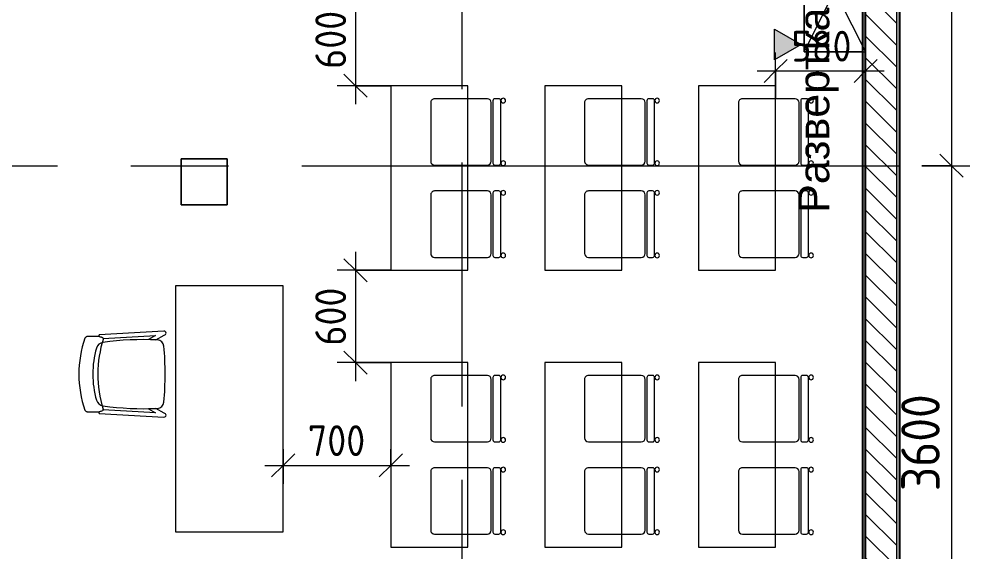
# Model space of a CAD drawing. Header units: millimetres. Extents: x 10406 to 76706, y -2377 to 12445.
# Drawn here: x 19330 to 25509, y 1088 to 4555 of the extents above; entities that cross this region are included whole.
import ezdxf

# ---------------------------------------------------------------- set-up
doc = ezdxf.new("R2010")
doc.units = ezdxf.units.MM
doc.linetypes.add('Осевая', pattern=[3175, 635, -476.25, 1587.5, -476.25])
for name, color, linetype, lineweight in [('A-ANNO-DIMS', 7, 'Continuous', 9), ('A-ANNO-DIMS-100', 7, 'Continuous', 9), ('A-WALL', 7, 'Continuous', 9), ('G-ANNO-SYMB', 7, 'Continuous', 9), ('I-FURN', 7, 'Continuous', 9), ('I-WALL', 7, 'Continuous', 9), ('Оси', 7, 'Continuous', 9), ('Оси-2', 7, 'Осевая', 9)]:
    doc.layers.add(name, color=color, linetype=linetype, lineweight=lineweight)
for name, color, linetype, lineweight, true_color in [('A-WALL-1', 7, 'Continuous', 25, 0x3c3c3c), ('A-WALL-FNSH-1', 7, 'Continuous', 13, 0x3c3c3c), ('I-FURN-1', 7, 'Continuous', 9, 0xaaaaaa), ('I-FURN-2', 7, 'Continuous', 9, 0xf0f0f0)]:
    doc.layers.add(name, color=color, linetype=linetype, lineweight=lineweight, true_color=true_color)
doc.styles.add('Arial_1', font='arial.ttf', dxfattribs={"height": 200})
doc.styles.add('ISOCPEUR', font='isocpeur.ttf', dxfattribs={"width": 0.9, "height": 250})
doc.styles.add('ISOCPEUR_1', font='isocpeur.ttf', dxfattribs={"width": 0.9, "height": 200})
doc.dimstyles.new('ISO-2_0_0_9К_Средний_округл2', dxfattribs={"dimscale": 304.8, "dimtxt": 199.196235, "dimasz": 0.492126, "dimexe": 0.393701, "dimexo": 0, "dimgap": 0, "dimtad": 1, "dimdec": 0, "dimrnd": 10, "dimzin": 0, "dimdsep": 46, "dimtxsty": 'ISOCPEUR_1', "dimblk1": 'OBLIQUE', "dimblk2": 'OBLIQUE', "dimsah": 1, "dimcen": 0.09, "dimdle": 0.393701, "dimazin": 0, "dimtfac": 1, "dimtdec": 4, "dimtix": 1, "dimtmove": 0, "dimatfit": 3, "dimfxl": 1, "dimtvp": 1, "dimtolj": 1, "dimtzin": 0, "dimarcsym": 2})
doc.dimstyles.new('ISO-2_5_0_9К_БОЛЬШОЙ', dxfattribs={"dimscale": 304.8, "dimtxt": 248.995294, "dimasz": 0.492126, "dimexe": 0.393701, "dimexo": 0.984252, "dimgap": 0, "dimtad": 1, "dimdec": 0, "dimrnd": 10, "dimzin": 0, "dimdsep": 46, "dimtxsty": 'ISOCPEUR', "dimblk1": 'OBLIQUE', "dimblk2": 'OBLIQUE', "dimsah": 1, "dimcen": 0.09, "dimdle": 0.393701, "dimazin": 0, "dimtfac": 1, "dimtdec": 4, "dimtix": 1, "dimtmove": 0, "dimatfit": 3, "dimfxl": 1, "dimtvp": 1, "dimtolj": 1, "dimtzin": 0, "dimarcsym": 2})
pattern_1 = [(0, (0, 0), (121.92, 30.48), [10.058, -81.382, 10.058, -81.382, -487.68]), (0, (0, 0), (121.92, 30.48), [-182.88, 10.058, -172.822, 10.058, -81.382, -213.36]), (0, (0, 0), (121.92, 30.48), [-457.2, 10.058, -50.902, 10.058, -142.342]), (120, (45.72, 15.24), (-87.356454, 90.345817), [10.058, -81.382, 10.058, -81.382, -487.68]), (120, (45.72, 15.24), (-87.356454, 90.345817), [-182.88, 10.058, -172.822, 10.058, -81.382, -213.36]), (120, (45.72, 15.24), (-87.356454, 90.345817), [-457.2, 10.058, -50.902, 10.058, -142.342]), (240, (60.96, 76.2), (-34.563546, -120.825817), [10.058, -81.382, 10.058, -81.382, -487.68]), (240, (60.96, 76.2), (-34.563546, -120.825817), [-182.88, 10.058, -172.822, 10.058, -81.382, -213.36]), (240, (60.96, 76.2), (-34.563546, -120.825817), [-457.2, 10.058, -50.902, 10.058, -142.342])]

# ---------------------------------------------------------------- blocks, each defined once
blk = doc.blocks.new('Chair_1 noor 78578 - 1_4-V4-План разверток пом_3_02_ Этаж 3')
at = {"layer": 'I-FURN'}
for p, q in [((-130.5, 405.7), (-130.5, 344.8)), ((359.1, 344.8), (359.1, 405.7)), ((-141.2, 329.7), (-165.1, -92)), ((393.7, -92), (369.8, 329.7)), ((-136.5, -37.1), (-117.3, 302)), ((345.9, 302), (365.1, -37.1)), ((-110.2, 8.6), (-136.5, -37.1)), ((365.1, -37.1), (338.8, 8.6)), ((-139.7, -93.5), (-108.8, -39.9)), ((337.4, -39.9), (368.3, -93.5))]:
    blk.add_line(p, q, dxfattribs=at)
for centre, radius, start, end in [((114.3, -271.9), 732.8, 71.31737, 108.68328), ((114.3, -279.3), 660.4, 111.69998, 112.75632), ((-37.4, 344.8), 93.1, 180, 204.98637), ((-37.4, 344.8), 93.1, 186.47848, 204.98637), ((114.3, -408), 746, 71.94453, 107.82764), ((-41.4, 297.5), 50.8, 106.17353, 171.9659), ((114.3, -239.2), 609.6, 73.82647, 106.17353), ((270, 297.5), 50.8, 8.0341, 73.82647), ((266, 344.8), 93.1, 334.47697, 360), ((266, 344.8), 93.1, 335.01363, 353.52152), ((114.3, -279.3), 660.4, 67.24368, 68.30002), ((-116, 308.2), 6.35, 204.98637, 258.40915), ((-116, 308.2), 6.35, 204.98637, 287.82764), ((1798.9, 37.7), 1909.3, 171.9659, 182.62606), ((-1570.3, 37.7), 1909.3, 357.37394, 8.0341), ((344.3, 307.4), 6.35, 281.41858, 334.47697), ((344.6, 308.2), 6.35, 281.59085, 335.01363), ((1798.9, 37.7), 1909.3, 180.87613, 182.33066), ((-1570.3, 37.7), 1909.3, 357.66934, 359.12387), ((-64, -47.7), 44.5, 182.62606, 265.09121), ((292.6, -47.7), 44.4, 275.93956, 357.37394), ((-152.4, -92.7), 12.7, 176.75, 356.75), ((114.8, 2033.8), 2133.6, 265.09121, 274.90442), ((381, -92.7), 12.7, 183.25, 3.25)]:
    blk.add_arc(centre, radius, start, end, dxfattribs=at)
for points in [[(-120.4, 422.3), (-122, 420.8), (-124.7, 417.8), (-127.8, 413.5), (-129.8, 409.4), (-130.4, 406.9), (-130.5, 405.7)], [(359.1, 405.7), (359, 406.9), (358.4, 409.4), (356.4, 413.5), (353.3, 417.8), (350.6, 420.8), (349, 422.3)]]:
    blk.add_open_spline(points, degree=3, dxfattribs=at)
blk = doc.blocks.new('Стол базовый прямоугольный - 1_3-25460678-План разверток пом_3_02_ Этаж 3')
at = {"layer": 'I-FURN-2'}
for p, q in [((800, 350), (-800, 350)), ((-800, 350), (-800, -350)), ((800, -350), (800, 350)), ((-800, -350), (800, -350))]:
    blk.add_line(p, q, dxfattribs=at)
blk = doc.blocks.new('Стул Breuer - 1_9а-V3-План разверток пом_3_02_ Этаж 3')
at = {"layer": 'I-FURN-2'}
for p, q in [((-215.9, 215.9), (-215.9, 0)), ((190.5, 241.3), (-190.5, 241.3)), ((215.9, 0), (215.9, 215.9)), ((-215.9, 0), (-215.9, -127)), ((215.9, -127), (215.9, 0)), ((-215.9, -176.2), (-215.9, -200.8)), ((203.2, -163.5), (-203.2, -163.5)), ((-190.5, -152.4), (190.5, -152.4)), ((215.9, -200.8), (215.9, -176.2)), ((-203.2, -213.5), (203.2, -213.5))]:
    blk.add_line(p, q, dxfattribs=at)
for centre, radius, start, end in [((-190.5, 215.9), 25.4, 90, 180), ((190.5, 215.9), 25.4, 0, 90), ((-190.5, -127), 25.4, 180, 270), ((-203.2, -176.2), 12.7, 90, 180), ((190.5, -127), 25.4, 270, 360), ((203.2, -176.2), 12.7, 360, 90), ((-203.5, -230.6), 15.1, 360, 180), ((-203.5, -230.6), 15.1, 180, 360), ((-203.2, -200.8), 12.7, 180, 270), ((203.7, -230.6), 15.1, 360, 180), ((203.7, -230.6), 15.1, 180, 360), ((203.2, -200.8), 12.7, 270, 360)]:
    blk.add_arc(centre, radius, start, end, dxfattribs=at)
blk = doc.blocks.new('Стул Breuer - 1_9а-V6-План разверток пом_3_02_ Этаж 3')
at = {"layer": 'I-FURN-2'}
for p, q in [((-215.9, 215.9), (-215.9, 0)), ((190.5, 241.3), (-190.5, 241.3)), ((215.9, 0), (215.9, 215.9)), ((-215.9, 0), (-215.9, -127)), ((215.9, -127), (215.9, 0)), ((-215.9, -176.2), (-215.9, -200.8)), ((203.2, -163.5), (-203.2, -163.5)), ((-190.5, -152.4), (190.5, -152.4)), ((215.9, -200.8), (215.9, -176.2)), ((-203.2, -213.5), (203.2, -213.5))]:
    blk.add_line(p, q, dxfattribs=at)
for centre, radius, start, end in [((-190.5, 215.9), 25.4, 120, 180), ((-190.5, 215.9), 25.4, 105, 120), ((-190.5, 215.9), 25.4, 90, 105), ((190.5, 215.9), 25.4, 0, 90), ((-190.5, -127), 25.4, 180, 270), ((-203.2, -176.2), 12.7, 90, 180), ((190.5, -127), 25.4, 270, 360), ((203.2, -176.2), 12.7, 360, 90), ((-203.5, -230.6), 15.1, 360, 180), ((-203.5, -230.6), 15.1, 180, 360), ((-203.2, -200.8), 12.7, 180, 270), ((203.7, -230.6), 15.1, 360, 180), ((203.7, -230.6), 15.1, 180, 360), ((203.2, -200.8), 12.7, 270, 360)]:
    blk.add_arc(centre, radius, start, end, dxfattribs=at)
blk = doc.blocks.new('Шкаф параметрический - 1_154-26174033-План разверток пом_3_02_ Этаж 3')
at = {"layer": 'I-FURN-2'}
for p, q in [((0, 0), (400, 800)), ((0, 800), (400, 0)), ((400, 800), (0, 800)), ((0, 800), (0, 0)), ((0, 0), (0, 800)), ((0, 800), (380, 800)), ((400, 0), (400, 800)), ((0, 0), (400, 0)), ((380, 0), (0, 0))]:
    blk.add_line(p, q, dxfattribs=at)
blk = doc.blocks.new('Стол базовый прямоугольный - 1_6-26174022-План разверток пом_3_02_ Этаж 3')
at = {"layer": 'I-FURN-2'}
for p, q in [((600, 250), (-600, 250)), ((-600, 250), (-600, -250)), ((600, -250), (600, 250)), ((-600, -250), (600, -250))]:
    blk.add_line(p, q, dxfattribs=at)
blk = doc.blocks.new('DIMBLOCK5-План разверток пом_3_02_ Этаж 3')
at = {"layer": 'A-ANNO-DIMS-100', "lineweight": 20}
for p, q in [((25389.1, 7800), (25314.1, 7875)), ((25389.1, 7800), (25464.1, 7725)), ((25389.1, 3600), (25314.1, 3675)), ((25389.1, 3600), (25464.1, 3525))]:
    blk.add_line(p, q, dxfattribs=at)
at = {"layer": 'A-ANNO-DIMS-100'}
for p, q in [((25195.2, 7800), (25509.1, 7800)), ((25389.1, 7800), (25195.2, 7800)), ((25389.1, 7800), (25389.1, 3600)), ((25195.2, 3600), (25509.1, 3600)), ((25389.1, 3600), (25195.2, 3600))]:
    blk.add_line(p, q, dxfattribs=at)
at = {"layer": 'A-ANNO-DIMS-100', "color": 0, "insert": (25062.5, 5372), "char_height": 250, "width": 787.208, "attachment_point": 1, "rotation": 90, "line_spacing_factor": 1.149209, "style": 'ISOCPEUR'}
blk.add_mtext('4200', dxfattribs=at)
blk = doc.blocks.new('_Oblique')
at = {"color": 0, "linetype": 'ByBlock', "lineweight": -2}
blk.add_line((-0.5, -0.5), (0.5, 0.5), dxfattribs=at)
blk = doc.blocks.new('DIMBLOCK6-План разверток пом_3_02_ Этаж 3')
at = {"layer": 'A-ANNO-DIMS-100', "lineweight": 20}
for p, q in [((25389.1, 3600), (25314.1, 3675)), ((25389.1, 3600), (25464.1, 3525)), ((25389.1, 0), (25314.1, 75)), ((25389.1, 0), (25464.1, -75))]:
    blk.add_line(p, q, dxfattribs=at)
at = {"layer": 'A-ANNO-DIMS-100'}
for p, q in [((25195.2, 3600), (25509.1, 3600)), ((25389.1, 3600), (25195.2, 3600)), ((25389.1, 3600), (25389.1, -120)), ((25195.2, 0), (25509.1, 0)), ((25389.1, 0), (25195.2, 0))]:
    blk.add_line(p, q, dxfattribs=at)
at = {"layer": 'A-ANNO-DIMS-100', "color": 0, "insert": (25062.5, 1484), "char_height": 250, "width": 758.478, "attachment_point": 1, "rotation": 90, "line_spacing_factor": 1.149209, "style": 'ISOCPEUR'}
blk.add_mtext('3600', dxfattribs=at)
blk = doc.blocks.new('DIMBLOCK10-План разверток пом_3_02_ Этаж 3')
at = {"layer": 'A-ANNO-DIMS-100'}
for p, q in [((24245.9, 4038.9), (24245.9, 4336.6)), ((24830.7, 4322.7), (24830.7, 4096.6)), ((24830.7, 4216.6), (24830.7, 4322.7)), ((24125.9, 4216.6), (24950.7, 4216.6)), ((24245.9, 4216.6), (24245.9, 4038.9))]:
    blk.add_line(p, q, dxfattribs=at)
at = {"layer": 'A-ANNO-DIMS-100', "lineweight": 20}
for p, q in [((24245.9, 4216.6), (24320.9, 4291.6)), ((24830.7, 4216.6), (24905.7, 4291.6)), ((24245.9, 4216.6), (24170.9, 4141.6)), ((24830.7, 4216.6), (24755.7, 4141.6))]:
    blk.add_line(p, q, dxfattribs=at)
at = {"layer": 'A-ANNO-DIMS-100', "color": 0, "insert": (24348.7, 4477.9), "char_height": 200, "width": 455.087, "attachment_point": 1, "line_spacing_factor": 1.149209, "style": 'ISOCPEUR_1'}
blk.add_mtext('580', dxfattribs=at)
blk = doc.blocks.new('DIMBLOCK13-План разверток пом_3_02_ Этаж 3')
at = {"layer": 'A-ANNO-DIMS-100'}
for p, q in [((21516.2, 3040.1), (21516.2, 2200.1)), ((21745.9, 2920.1), (21396.2, 2920.1)), ((21516.2, 2920.1), (21745.9, 2920.1)), ((21745.9, 2320.1), (21396.2, 2320.1)), ((21516.2, 2320.1), (21745.9, 2320.1))]:
    blk.add_line(p, q, dxfattribs=at)
at = {"layer": 'A-ANNO-DIMS-100', "lineweight": 20}
for p, q in [((21516.2, 2920.1), (21441.2, 2995.1)), ((21516.2, 2920.1), (21591.2, 2845.1)), ((21516.2, 2320.1), (21441.2, 2395.1)), ((21516.2, 2320.1), (21591.2, 2245.1))]:
    blk.add_line(p, q, dxfattribs=at)
at = {"layer": 'A-ANNO-DIMS-100', "color": 0, "insert": (21254.9, 2430.5), "char_height": 200, "width": 455.087, "attachment_point": 1, "rotation": 90, "line_spacing_factor": 1.149209, "style": 'ISOCPEUR_1'}
blk.add_mtext('600', dxfattribs=at)
blk = doc.blocks.new('DIMBLOCK14-План разверток пом_3_02_ Этаж 3')
at = {"layer": 'A-ANNO-DIMS-100'}
for p, q in [((21516.2, 4840.1), (21516.2, 4000.1)), ((21745.9, 4720.1), (21396.2, 4720.1)), ((21516.2, 4720.1), (21745.9, 4720.1)), ((21745.9, 4120.1), (21396.2, 4120.1)), ((21516.2, 4120.1), (21745.9, 4120.1))]:
    blk.add_line(p, q, dxfattribs=at)
at = {"layer": 'A-ANNO-DIMS-100', "lineweight": 20}
for p, q in [((21516.2, 4720.1), (21441.2, 4795.1)), ((21516.2, 4720.1), (21591.2, 4645.1)), ((21516.2, 4120.1), (21441.2, 4195.1)), ((21516.2, 4120.1), (21591.2, 4045.1))]:
    blk.add_line(p, q, dxfattribs=at)
at = {"layer": 'A-ANNO-DIMS-100', "color": 0, "insert": (21254.9, 4230.5), "char_height": 200, "width": 455.087, "attachment_point": 1, "rotation": 90, "line_spacing_factor": 1.149209, "style": 'ISOCPEUR_1'}
blk.add_mtext('600', dxfattribs=at)
blk = doc.blocks.new('DIMBLOCK15-План разверток пом_3_02_ Этаж 3')
at = {"layer": 'A-ANNO-DIMS-100'}
for p, q in [((21045.9, 1756.9), (21045.9, 1530.8)), ((21045.9, 1650.8), (21045.9, 1756.9)), ((21745.9, 1756.9), (21745.9, 1530.8)), ((21745.9, 1650.8), (21745.9, 1756.9)), ((20925.9, 1650.8), (21865.9, 1650.8))]:
    blk.add_line(p, q, dxfattribs=at)
at = {"layer": 'A-ANNO-DIMS-100', "lineweight": 20}
for p, q in [((21045.9, 1650.8), (21120.9, 1725.8)), ((21745.9, 1650.8), (21820.9, 1725.8)), ((21045.9, 1650.8), (20970.9, 1575.8)), ((21745.9, 1650.8), (21670.9, 1575.8))]:
    blk.add_line(p, q, dxfattribs=at)
at = {"layer": 'A-ANNO-DIMS-100', "color": 0, "insert": (21206.3, 1912.1), "char_height": 200, "width": 455.087, "attachment_point": 1, "line_spacing_factor": 1.149209, "style": 'ISOCPEUR_1'}
blk.add_mtext('700', dxfattribs=at)
blk = doc.blocks.new('Фасад - Марка фасада_Указатель-25386507-План разверток пом_3_02_ Этаж 3')
at = {"layer": 'G-ANNO-SYMB'}
blk.add_hatch(color=256, dxfattribs=at).paths.add_polyline_path([(-1, 0), (0, 1.732), (1, 0), (0, 0)])
for p, q in [((0, 1.732), (-1, 0)), ((1, 0), (0, 1.732)), ((-1, 0), (0, 0)), ((0, 0), (1, 0))]:
    blk.add_line(p, q, dxfattribs=at)

msp = doc.modelspace()

# ---------------------------------------------------------------- hatches: boundary and pattern name
at = {"layer": 'I-WALL'}
h = msp.add_hatch(dxfattribs=at)
h.set_pattern_fill('FP_8', color=256, style=0, pattern_type=2)
h.set_pattern_definition(pattern_1)
h.paths.add_polyline_path([(24810.7, 400), (24830.7, 400), (24830.7, 7700), (24810.7, 7700), (24810.7, 458.5)])
h = msp.add_hatch(dxfattribs=at)
h.set_pattern_fill('FP_2', color=256, style=0, pattern_type=2)
h.set_pattern_definition([(135, (0, 0), (-70.71068, -70.71068), [])])
h.paths.add_polyline_path([(24830.7, 100), (25030.7, 100), (25030.7, 7700), (24830.7, 7700), (24830.7, 140)])
h = msp.add_hatch(dxfattribs=at)
h.set_pattern_fill('FP_8', color=256, style=0, pattern_type=2)
h.set_pattern_definition(pattern_1)
h.paths.add_polyline_path([(25050.7, 100), (25050.7, 6800), (25030.7, 6800), (25030.7, 100)])

# ---------------------------------------------------------------- linework, layer by layer
at = {"layer": 'A-WALL'}
msp.add_line((25030.7, 6900), (25030.7, 100), dxfattribs=at)
at = {"layer": 'A-WALL-1'}
for p, q in [((24830.7, 140), (24830.7, 7700)), ((25050.7, 6800), (25050.7, 140)), ((24810.7, 6779), (24810.7, 400))]:
    msp.add_line(p, q, dxfattribs=at)
at = {"layer": 'A-WALL-FNSH-1'}
for p, q in [((25051.7, 400), (25051.7, 6799)), ((24809.7, 6779), (24809.7, 140))]:
    msp.add_line(p, q, dxfattribs=at)
at = {"layer": 'I-FURN-2'}
for p, q in [((20682.8, 3646), (20382.8, 3646)), ((20382.8, 3646), (20382.8, 3346)), ((20382.8, 3346), (20382.8, 3646)), ((20382.8, 3646), (20682.8, 3646)), ((20682.8, 3346), (20682.8, 3646)), ((20682.8, 3646), (20682.8, 3346)), ((20382.8, 3346), (20682.8, 3346)), ((20682.8, 3346), (20382.8, 3346))]:
    msp.add_line(p, q, dxfattribs=at)
at = {"layer": 'Оси'}
msp.add_line((22551.7, 3600), (25051.7, 3600), dxfattribs=at)
at = {"layer": 'Оси-2'}
for p, q in [((22210, 923.4), (22210, 5421)), ((13705.6, 3600), (22551.7, 3600))]:
    msp.add_line(p, q, dxfattribs=at)

# ---------------------------------------------------------------- block references
at = {"layer": 'G-ANNO-SYMB', "extrusion": (0, 0, -1), "xscale": 99.99999999999993, "yscale": 99.99999999999993, "zscale": 99.99999999999993, "rotation": 90.0000000000002}
msp.add_blockref('Фасад - Марка фасада_Указатель-25386507-План разверток пом_3_02_ Этаж 3', (-24238.8, 4389), dxfattribs=at)
at = {"layer": 'I-FURN-1', "rotation": 90}
msp.add_blockref('Chair_1 noor 78578 - 1_4-V4-План разверток пом_3_02_ Этаж 3', (20179.3, 2130.4), dxfattribs=at)
at = {"layer": 'I-FURN-2'}
msp.add_blockref('Шкаф параметрический - 1_154-26174033-План разверток пом_3_02_ Этаж 3', (24430.7, 4340), dxfattribs=at)
for name, p, rotation in [('Стол базовый прямоугольный - 1_6-26174022-План разверток пом_3_02_ Этаж 3', (21995.9, 3520.1), 269.9999999999999), ('Стол базовый прямоугольный - 1_6-26174022-План разверток пом_3_02_ Этаж 3', (22995.9, 3520.1), 269.9999999999999), ('Стол базовый прямоугольный - 1_6-26174022-План разверток пом_3_02_ Этаж 3', (23995.9, 3520.1), 269.9999999999999), ('Стул Breuer - 1_9а-V3-План разверток пом_3_02_ Этаж 3', (22245.9, 3820.1), 89.99999999999959), ('Стул Breuer - 1_9а-V6-План разверток пом_3_02_ Этаж 3', (23245.9, 3820.1), 89.99999999999959), ('Стул Breuer - 1_9а-V3-План разверток пом_3_02_ Этаж 3', (24245.9, 3820.1), 89.99999999999959), ('Стул Breuer - 1_9а-V3-План разверток пом_3_02_ Этаж 3', (22245.9, 3220.1), 89.99999999999959), ('Стул Breuer - 1_9а-V3-План разверток пом_3_02_ Этаж 3', (23245.9, 3220.1), 89.99999999999959), ('Стул Breuer - 1_9а-V3-План разверток пом_3_02_ Этаж 3', (24245.9, 3220.1), 89.99999999999959), ('Стол базовый прямоугольный - 1_3-25460678-План разверток пом_3_02_ Этаж 3', (20695.9, 2020.1), 270.0000000000001), ('Стол базовый прямоугольный - 1_6-26174022-План разверток пом_3_02_ Этаж 3', (21995.9, 1720.1), 269.9999999999999), ('Стол базовый прямоугольный - 1_6-26174022-План разверток пом_3_02_ Этаж 3', (22995.9, 1720.1), 269.9999999999999), ('Стол базовый прямоугольный - 1_6-26174022-План разверток пом_3_02_ Этаж 3', (23995.9, 1720.1), 269.9999999999999), ('Стул Breuer - 1_9а-V3-План разверток пом_3_02_ Этаж 3', (22245.9, 2020.1), 89.99999999999959), ('Стул Breuer - 1_9а-V3-План разверток пом_3_02_ Этаж 3', (23245.9, 2020.1), 89.99999999999959), ('Стул Breuer - 1_9а-V3-План разверток пом_3_02_ Этаж 3', (24245.9, 2020.1), 89.99999999999959), ('Стул Breuer - 1_9а-V3-План разверток пом_3_02_ Этаж 3', (22245.9, 1420.1), 89.99999999999959), ('Стул Breuer - 1_9а-V3-План разверток пом_3_02_ Этаж 3', (23245.9, 1420.1), 89.99999999999959), ('Стул Breuer - 1_9а-V3-План разверток пом_3_02_ Этаж 3', (24245.9, 1420.1), 89.99999999999959)]:
    msp.add_blockref(name, p, dxfattribs=dict(at, rotation=rotation))

# ---------------------------------------------------------------- texts
at = {"layer": 'G-ANNO-SYMB', "insert": (24394.5, 3294.2), "char_height": 200, "width": 1659.493, "attachment_point": 1, "rotation": 90, "style": 'Arial_1'}
msp.add_mtext('Развертка', dxfattribs=at)

# ---------------------------------------------------------------- dimensions: what is measured, and where the dimension line sits
at = {"layer": 'A-ANNO-DIMS'}
for base, p1, p2, dimstyle, override, picture, middle in [((25389.1, 3600), (25495.2, 7800), (25495.2, 3600), 'ISO-2_5_0_9К_БОЛЬШОЙ', {"dimpost": '<>', "dimfxl": 4200}, 'DIMBLOCK5-План разверток пом_3_02_ Этаж 3', (25264.1, 5700)), ((21516.2, 4120.1), (21745.9, 4720.1), (21745.9, 4120.1), 'ISO-2_0_0_9К_Средний_округл2', {"dimpost": '<>', "dimfxl": 600}, 'DIMBLOCK14-План разверток пом_3_02_ Этаж 3', (21416.2, 4420.1)), ((25389.1, 0), (25495.2, 3600), (25495.2, 0), 'ISO-2_5_0_9К_БОЛЬШОЙ', {"dimpost": '<>', "dimfxl": 3600}, 'DIMBLOCK6-План разверток пом_3_02_ Этаж 3', (25264.1, 1800)), ((21516.2, 2320.1), (21745.9, 2920.1), (21745.9, 2320.1), 'ISO-2_0_0_9К_Средний_округл2', {"dimpost": '<>', "dimfxl": 600}, 'DIMBLOCK13-План разверток пом_3_02_ Этаж 3', (21416.2, 2620.1))]:
    dim = msp.add_linear_dim(base=base, p1=p1, p2=p2, angle=90, dimstyle=dimstyle, override=override, dxfattribs=at)
    dim.commit()
    dim.dimension.update_dxf_attribs({"geometry": picture, "text_midpoint": middle})
for base, p1, p2, override, picture, middle in [((24830.7, 4216.6), (24245.9, 4038.9), (24830.7, 4322.7), {"dimpost": '<>', "dimfxl": 649.994991}, 'DIMBLOCK10-План разверток пом_3_02_ Этаж 3', (24538.3, 4316.6)), ((21745.9, 1650.8), (21045.9, 1756.9), (21745.9, 1756.9), {"dimpost": '<>', "dimfxl": 700}, 'DIMBLOCK15-План разверток пом_3_02_ Этаж 3', (21395.9, 1750.8))]:
    dim = msp.add_linear_dim(base=base, p1=p1, p2=p2, dimstyle='ISO-2_0_0_9К_Средний_округл2', override=override, dxfattribs=at)
    dim.commit()
    dim.dimension.update_dxf_attribs({"geometry": picture, "text_midpoint": middle})

doc.saveas('drawing.dxf')
